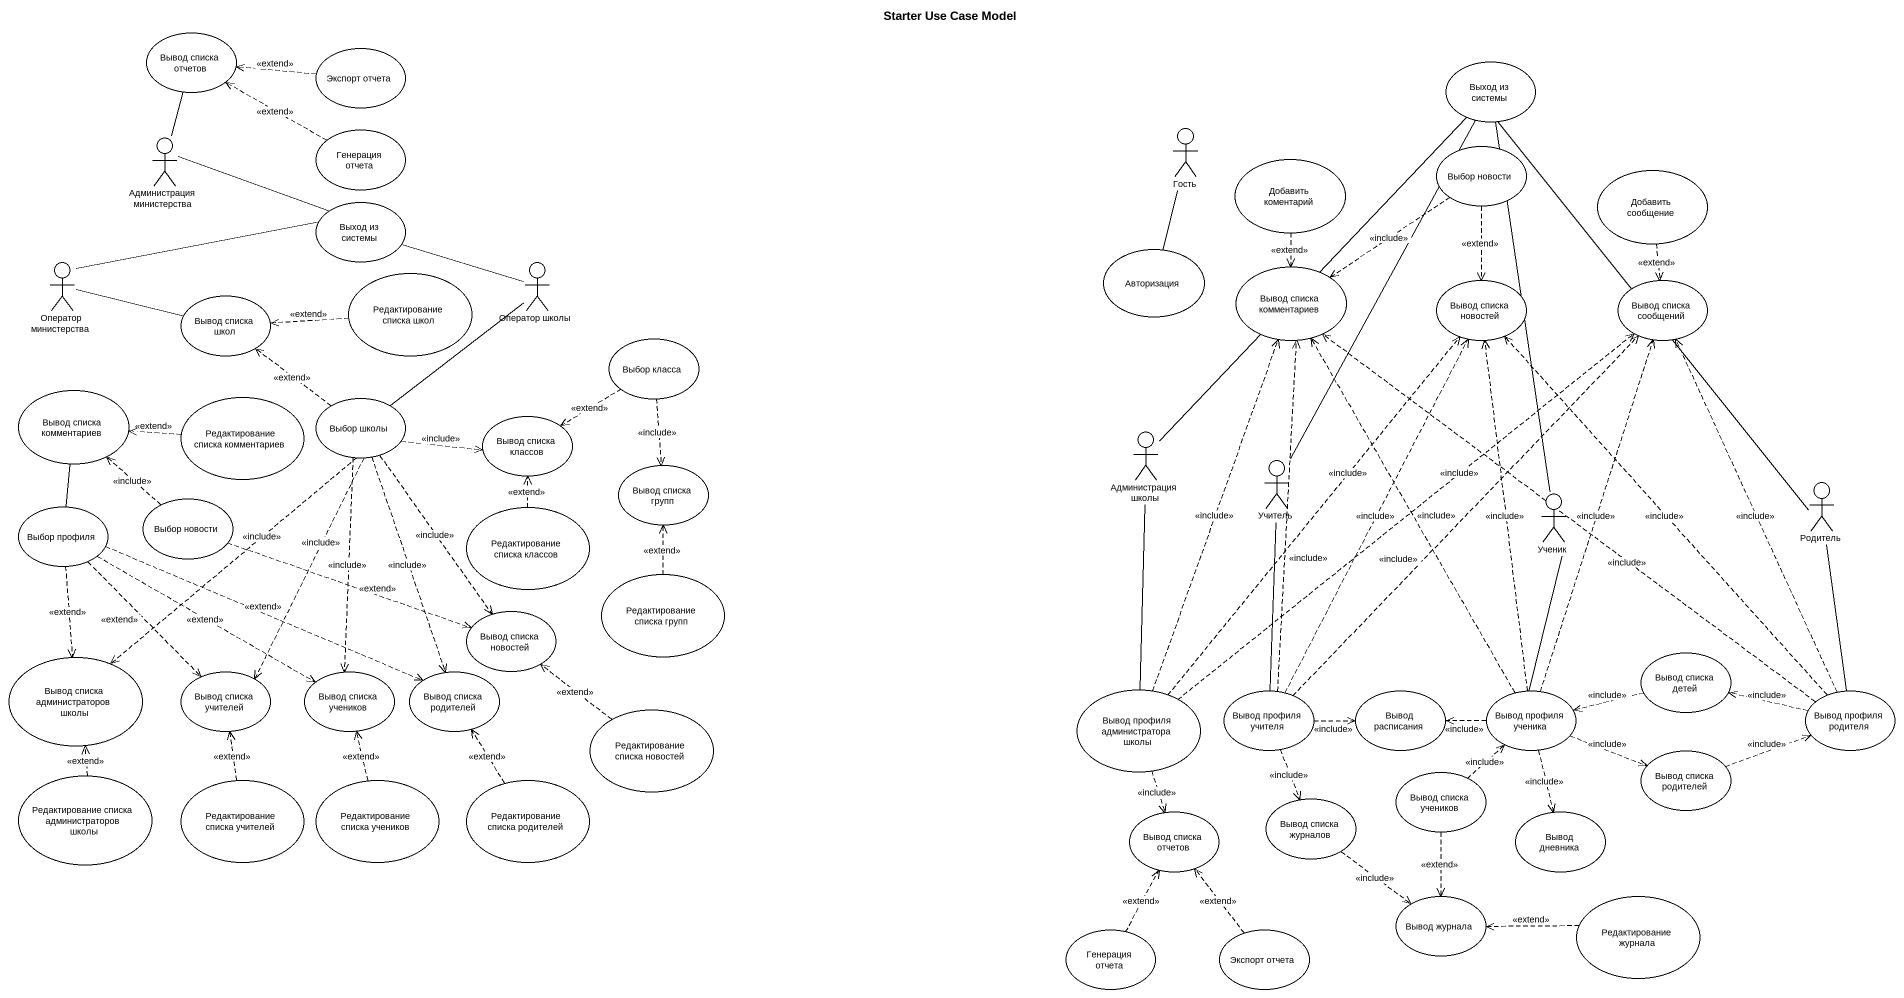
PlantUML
@startuml
title Starter Use Case Model
usecase "Вывод списка отчетов" as Вывод_списка_отчетов
usecase "Экспорт отчета" as Экспорт_отчета
usecase "Выход из системы" as Выход_из_системы
actor "Администрация министерства" as Администрация_министерства
usecase "Генерация отчета" as Генерация_отчета
actor Гость
usecase "Добавить коментарий" as Добавить_коментарий
usecase "Выбор новости" as Выбор_новости
usecase "Добавить сообщение" as Добавить_сообщение
usecase "Выход из системы" as Выход_из_системы_2
usecase Авторизация
actor "Оператор министерства" as Оператор_министерства
usecase "Вывод списка школ" as Вывод_списка_школ
usecase "Редактирование списка школ" as Редактирование_списка_школ
actor "Оператор школы" as Оператор_школы
usecase "Вывод списка комментариев" as Вывод_списка_комментариев
usecase "Вывод списка новостей" as Вывод_списка_новостей
usecase "Вывод списка сообщений" as Вывод_списка_сообщений
usecase "Выбор класса" as Выбор_класса
usecase "Вывод списка комментариев" as Вывод_списка_комментариев_2
usecase "Редактирование списка комментариев" as Редактирование_списка
usecase "Выбор школы" as Выбор_школы
usecase "Вывод списка классов" as Вывод_списка_классов
actor "Администрация школы" as Администрация_школы
usecase "Вывод списка групп" as Вывод_списка_групп
actor Учитель
actor Родитель
usecase "Выбор профиля" as Выбор_профиля
usecase "Выбор новости" as Выбор_новости_2
usecase "Редактирование списка классов" as Редактирование_списка_2
actor Ученик
usecase "Редактирование списка групп" as Редактирование_списка_групп
usecase "Вывод списка новостей" as Вывод_списка_новостей_2
usecase "Вывод списка администраторов школы" as Вывод_списка
usecase "Вывод списка учителей" as Вывод_списка_учителей
usecase "Вывод списка учеников" as Вывод_списка_учеников
usecase "Вывод списка родителей" as Вывод_списка_родителей
usecase "Вывод списка детей" as Вывод_списка_детей
usecase "Редактирование списка новостей" as Редактирование_списка_3
usecase "Вывод профиля администратора школы" as Вывод_профиля
usecase "Вывод профиля учителя" as Вывод_профиля_учителя
usecase "Вывод расписания" as Вывод_расписания
usecase "Вывод профиля ученика" as Вывод_профиля_ученика
usecase "Вывод профиля родителя" as Вывод_профиля_родителя
usecase "Вывод списка родителей" as Вывод_списка_родителей_2
usecase "Редактирование списка администраторов школы" as Редактирование_списка_4
usecase "Редактирование списка учителей" as Редактирование_списка_5
usecase "Редактирование списка учеников" as Редактирование_списка_6
usecase "Редактирование списка родителей" as Редактирование_списка_7
usecase "Вывод списка журналов" as Вывод_списка_журналов
usecase "Вывод списка учеников" as Вывод_списка_учеников_2
usecase "Вывод списка отчетов" as Вывод_списка_отчетов_2
usecase "Вывод дневника" as Вывод_дневника
usecase "Вывод журнала" as Вывод_журнала
usecase "Редактирование журнала" as Редактирование_журнала
usecase "Генерация отчета" as Генерация_отчета_2
usecase "Экспорт отчета" as Экспорт_отчета_2
Экспорт_отчета .left.> Вывод_списка_отчетов : <<extend>>
Выход_из_системы -- Учитель
Выход_из_системы -- Родитель
Выход_из_системы -- Ученик
Администрация_министерства -up- Вывод_списка_отчетов
Администрация_министерства -right- Выход_из_системы_2
Генерация_отчета .left.> Вывод_списка_отчетов : <<extend>>
Гость -- Авторизация
Добавить_коментарий ..> Вывод_списка_комментариев : <<extend>>
Выбор_новости ..> Вывод_списка_комментариев : <<include>>
Выбор_новости ..> Вывод_списка_новостей : <<extend>>
Добавить_сообщение ..> Вывод_списка_сообщений : <<extend>>
Оператор_министерства -right- Выход_из_системы_2
Оператор_министерства -right- Вывод_списка_школ
Редактирование_списка_школ .left.> Вывод_списка_школ : <<extend>>
Оператор_школы -left- Выход_из_системы_2
Оператор_школы -- Выбор_школы
Выбор_класса ..> Вывод_списка_классов : <<extend>>
Выбор_класса ..> Вывод_списка_групп : <<include>>
Редактирование_списка .left.> Вывод_списка_комментариев_2 : <<extend>>
Выбор_школы .up.> Вывод_списка_школ : <<extend>>
Выбор_школы .right.> Вывод_списка_классов : <<include>>
Выбор_школы ..> Вывод_списка_новостей_2 : <<include>>
Выбор_школы ..> Вывод_списка : <<include>>
Выбор_школы ..> Вывод_списка_учителей : <<include>>
Выбор_школы ..> Вывод_списка_учеников : <<include>>
Выбор_школы ..> Вывод_списка_родителей : <<include>>
Администрация_школы -up- Выход_из_системы
Администрация_школы -- Вывод_профиля
Учитель -- Вывод_профиля_учителя
Родитель -- Вывод_профиля_родителя
Выбор_профиля -up- Вывод_списка_комментариев_2
Выбор_профиля ..> Вывод_списка : <<extend>>
Выбор_профиля ..> Вывод_списка_учителей : <<extend>>
Выбор_профиля .right.> Вывод_списка_учеников : <<extend>>
Выбор_профиля .right.> Вывод_списка_родителей : <<extend>>
Выбор_новости_2 .up.> Вывод_списка_комментариев_2 : <<include>>
Выбор_новости_2 .right.> Вывод_списка_новостей_2 : <<extend>>
Редактирование_списка_2 .up.> Вывод_списка_классов : <<extend>>
Ученик -- Вывод_профиля_ученика
Редактирование_списка_групп .up.> Вывод_списка_групп : <<extend>>
Вывод_списка_детей .left.> Вывод_профиля_ученика : <<include>>
Редактирование_списка_3 .up.> Вывод_списка_новостей_2 : <<extend>>
Вывод_профиля .up.> Вывод_списка_комментариев : <<include>>
Вывод_профиля .up.> Вывод_списка_новостей : <<include>>
Вывод_профиля .up.> Вывод_списка_сообщений : <<include>>
Вывод_профиля ..> Вывод_списка_отчетов_2 : <<include>>
Вывод_профиля_учителя .up.> Вывод_списка_комментариев : <<include>>
Вывод_профиля_учителя .up.> Вывод_списка_новостей : <<include>>
Вывод_профиля_учителя .up.> Вывод_списка_сообщений : <<include>>
Вывод_профиля_учителя .right.> Вывод_расписания : <<include>>
Вывод_профиля_учителя ..> Вывод_списка_журналов : <<include>>
Вывод_профиля_ученика .up.> Вывод_списка_комментариев : <<include>>
Вывод_профиля_ученика .up.> Вывод_списка_новостей : <<include>>
Вывод_профиля_ученика .up.> Вывод_списка_сообщений : <<include>>
Вывод_профиля_ученика .left.> Вывод_расписания : <<include>>
Вывод_профиля_ученика .right.> Вывод_списка_родителей_2 : <<include>>
Вывод_профиля_ученика ..> Вывод_дневника : <<include>>
Вывод_профиля_родителя .up.> Вывод_списка_комментариев : <<include>>
Вывод_профиля_родителя .up.> Вывод_списка_новостей : <<include>>
Вывод_профиля_родителя .up.> Вывод_списка_сообщений : <<include>>
Вывод_профиля_родителя .left.> Вывод_списка_детей : <<include>>
Вывод_списка_родителей_2 .right.> Вывод_профиля_родителя : <<include>>
Редактирование_списка_4 .up.> Вывод_списка : <<extend>>
Редактирование_списка_5 .up.> Вывод_списка_учителей : <<extend>>
Редактирование_списка_6 .up.> Вывод_списка_учеников : <<extend>>
Редактирование_списка_7 .up.> Вывод_списка_родителей : <<extend>>
Вывод_списка_журналов ..> Вывод_журнала : <<include>>
Вывод_списка_учеников_2 .up.> Вывод_профиля_ученика : <<include>>
Вывод_списка_учеников_2 ..> Вывод_журнала : <<extend>>
Редактирование_журнала .left.> Вывод_журнала : <<extend>>
Генерация_отчета_2 .up.> Вывод_списка_отчетов_2 : <<extend>>
Экспорт_отчета_2 .up.> Вывод_списка_отчетов_2 : <<extend>>
@enduml
